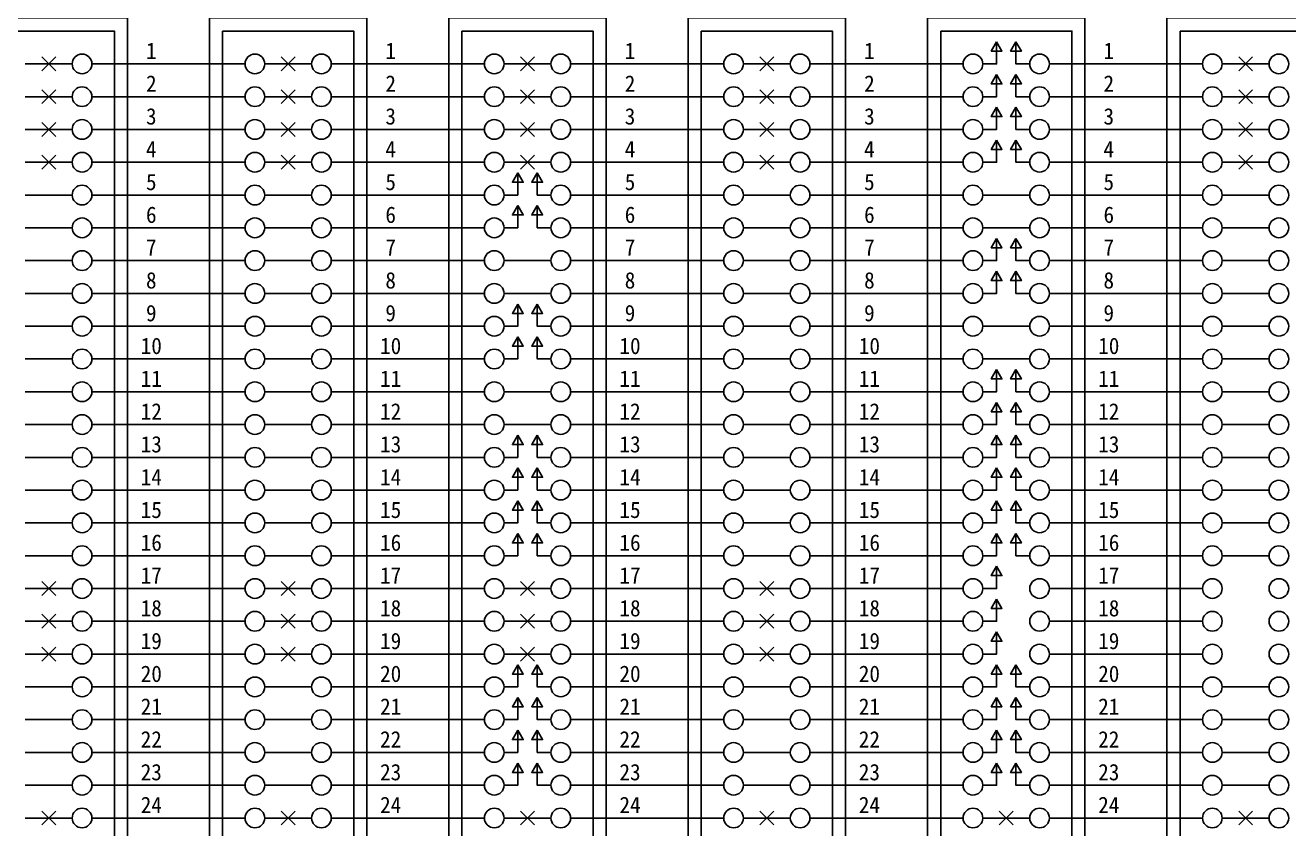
# Model space of a CAD drawing. Extents: x 11696 to 12866, y -1080 to -251.
# Drawn here: x 12125.9 to 12357.1, y -552.8 to -405.8 of the extents above; entities that cross this region are included whole.
import ezdxf
from ezdxf.enums import TextEntityAlignment as Align

# ---------------------------------------------------------------- set-up
doc = ezdxf.new("R2010")
doc.units = 0
doc.header["$LTSCALE"] = 10
doc.header["$MEASUREMENT"] = 0
for name, color, linetype in [('TN-CABL', 4, 'Continuous'), ('TN-TABL', 3, 'Continuous'), ('TN-TEXT', 3, 'Continuous')]:
    doc.layers.add(name, color=color, linetype=linetype)
doc.styles.get("Standard").update_dxf_attribs({"font": 'GulimChe.ttf'})

msp = doc.modelspace()

# ---------------------------------------------------------------- linework, layer by layer
at = {"layer": 'TN-CABL', "ltscale": 1.5}
for points in [[(12301.08, -412.85), (12303.6, -412.85), (12303.6, -408.79)], [(12309.67, -412.85), (12307.15, -412.85), (12307.15, -408.79)], [(12128.91, -411.57), (12131.45, -414.12)], [(12131.45, -411.57), (12128.91, -414.12)], [(12172.71, -411.57), (12175.25, -414.12)], [(12175.25, -411.57), (12172.71, -414.12)], [(12216.51, -411.57), (12219.05, -414.12)], [(12219.05, -411.57), (12216.51, -414.12)], [(12260.31, -411.57), (12262.85, -414.12)], [(12262.85, -411.57), (12260.31, -414.12)], [(12347.91, -411.57), (12350.45, -414.12)], [(12350.45, -411.57), (12347.91, -414.12)], [(12301.08, -418.85), (12303.6, -418.85), (12303.6, -414.79)], [(12309.67, -418.85), (12307.15, -418.85), (12307.15, -414.79)], [(12128.91, -417.57), (12131.45, -420.12)], [(12131.45, -417.57), (12128.91, -420.12)], [(12172.71, -417.57), (12175.25, -420.12)], [(12175.25, -417.57), (12172.71, -420.12)], [(12216.51, -417.57), (12219.05, -420.12)], [(12219.05, -417.57), (12216.51, -420.12)], [(12260.31, -417.57), (12262.85, -420.12)], [(12262.85, -417.57), (12260.31, -420.12)], [(12347.91, -417.57), (12350.45, -420.12)], [(12350.45, -417.57), (12347.91, -420.12)], [(12301.08, -424.85), (12303.6, -424.85), (12303.6, -420.79)], [(12309.67, -424.85), (12307.15, -424.85), (12307.15, -420.79)], [(12128.91, -423.57), (12131.45, -426.12)], [(12131.45, -423.57), (12128.91, -426.12)], [(12172.71, -423.57), (12175.25, -426.12)], [(12175.25, -423.57), (12172.71, -426.12)], [(12216.51, -423.57), (12219.05, -426.12)], [(12219.05, -423.57), (12216.51, -426.12)], [(12260.31, -423.57), (12262.85, -426.12)], [(12262.85, -423.57), (12260.31, -426.12)], [(12347.91, -423.57), (12350.45, -426.12)], [(12350.45, -423.57), (12347.91, -426.12)], [(12301.08, -430.85), (12303.6, -430.85), (12303.6, -426.79)], [(12309.67, -430.85), (12307.15, -430.85), (12307.15, -426.79)], [(12128.91, -429.57), (12131.45, -432.12)], [(12131.45, -429.57), (12128.91, -432.12)], [(12172.71, -429.57), (12175.25, -432.12)], [(12175.25, -429.57), (12172.71, -432.12)], [(12216.51, -429.57), (12219.05, -432.12)], [(12219.05, -429.57), (12216.51, -432.12)], [(12260.31, -429.57), (12262.85, -432.12)], [(12262.85, -429.57), (12260.31, -432.12)], [(12347.91, -429.57), (12350.45, -432.12)], [(12350.45, -429.57), (12347.91, -432.12)], [(12213.48, -436.85), (12216, -436.85), (12216, -432.79)], [(12222.07, -436.85), (12219.55, -436.85), (12219.55, -432.79)], [(12213.48, -442.85), (12216, -442.85), (12216, -438.79)], [(12222.07, -442.85), (12219.55, -442.85), (12219.55, -438.79)], [(12301.08, -448.85), (12303.6, -448.85), (12303.6, -444.79)], [(12309.67, -448.85), (12307.15, -448.85), (12307.15, -444.79)], [(12301.08, -454.85), (12303.6, -454.85), (12303.6, -450.79)], [(12309.67, -454.85), (12307.15, -454.85), (12307.15, -450.79)], [(12213.48, -460.85), (12216, -460.85), (12216, -456.79)], [(12222.07, -460.85), (12219.55, -460.85), (12219.55, -456.79)], [(12213.48, -466.85), (12216, -466.85), (12216, -462.79)], [(12222.07, -466.85), (12219.55, -466.85), (12219.55, -462.79)], [(12301.08, -472.85), (12303.6, -472.85), (12303.6, -468.79)], [(12309.67, -472.85), (12307.15, -472.85), (12307.15, -468.79)], [(12301.08, -478.85), (12303.6, -478.85), (12303.6, -474.79)], [(12309.67, -478.85), (12307.15, -478.85), (12307.15, -474.79)], [(12213.48, -484.85), (12216, -484.85), (12216, -480.79)], [(12222.07, -484.85), (12219.55, -484.85), (12219.55, -480.79)], [(12301.08, -484.85), (12303.6, -484.85), (12303.6, -480.79)], [(12309.67, -484.85), (12307.15, -484.85), (12307.15, -480.79)], [(12213.48, -490.85), (12216, -490.85), (12216, -486.79)], [(12222.07, -490.85), (12219.55, -490.85), (12219.55, -486.79)], [(12301.08, -490.85), (12303.6, -490.85), (12303.6, -486.79)], [(12309.67, -490.85), (12307.15, -490.85), (12307.15, -486.79)], [(12213.48, -496.85), (12216, -496.85), (12216, -492.79)], [(12222.07, -496.85), (12219.55, -496.85), (12219.55, -492.79)], [(12301.08, -496.85), (12303.6, -496.85), (12303.6, -492.79)], [(12309.67, -496.85), (12307.15, -496.85), (12307.15, -492.79)], [(12213.48, -502.85), (12216, -502.85), (12216, -498.79)], [(12222.07, -502.85), (12219.55, -502.85), (12219.55, -498.79)], [(12301.08, -502.85), (12303.6, -502.85), (12303.6, -498.79)], [(12309.67, -502.85), (12307.15, -502.85), (12307.15, -498.79)], [(12301.08, -508.85), (12303.6, -508.85), (12303.6, -504.79)], [(12128.91, -507.57), (12131.45, -510.12)], [(12131.45, -507.57), (12128.91, -510.12)], [(12172.71, -507.57), (12175.25, -510.12)], [(12175.25, -507.57), (12172.71, -510.12)], [(12216.51, -507.57), (12219.05, -510.12)], [(12219.05, -507.57), (12216.51, -510.12)], [(12260.31, -507.57), (12262.85, -510.12)], [(12262.85, -507.57), (12260.31, -510.12)], [(12301.08, -514.85), (12303.6, -514.85), (12303.6, -510.79)], [(12128.91, -513.57), (12131.45, -516.12)], [(12131.45, -513.57), (12128.91, -516.12)], [(12172.71, -513.57), (12175.25, -516.12)], [(12175.25, -513.57), (12172.71, -516.12)], [(12216.51, -513.57), (12219.05, -516.12)], [(12219.05, -513.57), (12216.51, -516.12)], [(12260.31, -513.57), (12262.85, -516.12)], [(12262.85, -513.57), (12260.31, -516.12)], [(12301.08, -520.85), (12303.6, -520.85), (12303.6, -516.79)], [(12128.91, -519.57), (12131.45, -522.12)], [(12131.45, -519.57), (12128.91, -522.12)], [(12172.71, -519.57), (12175.25, -522.12)], [(12175.25, -519.57), (12172.71, -522.12)], [(12216.51, -519.57), (12219.05, -522.12)], [(12219.05, -519.57), (12216.51, -522.12)], [(12260.31, -519.57), (12262.85, -522.12)], [(12262.85, -519.57), (12260.31, -522.12)], [(12213.48, -526.85), (12216, -526.85), (12216, -522.79)], [(12222.07, -526.85), (12219.55, -526.85), (12219.55, -522.79)], [(12301.08, -526.85), (12303.6, -526.85), (12303.6, -522.79)], [(12309.67, -526.85), (12307.15, -526.85), (12307.15, -522.79)], [(12213.48, -532.85), (12216, -532.85), (12216, -528.79)], [(12222.07, -532.85), (12219.55, -532.85), (12219.55, -528.79)], [(12301.08, -532.85), (12303.6, -532.85), (12303.6, -528.79)], [(12309.67, -532.85), (12307.15, -532.85), (12307.15, -528.79)], [(12213.48, -538.85), (12216, -538.85), (12216, -534.79)], [(12222.07, -538.85), (12219.55, -538.85), (12219.55, -534.79)], [(12301.08, -538.85), (12303.6, -538.85), (12303.6, -534.79)], [(12309.67, -538.85), (12307.15, -538.85), (12307.15, -534.79)], [(12213.48, -544.85), (12216, -544.85), (12216, -540.79)], [(12222.07, -544.85), (12219.55, -544.85), (12219.55, -540.79)], [(12301.08, -544.85), (12303.6, -544.85), (12303.6, -540.79)], [(12309.67, -544.85), (12307.15, -544.85), (12307.15, -540.79)], [(12128.91, -549.57), (12131.45, -552.12)], [(12131.45, -549.57), (12128.91, -552.12)], [(12172.71, -549.57), (12175.25, -552.12)], [(12175.25, -549.57), (12172.71, -552.12)], [(12216.51, -549.57), (12219.05, -552.12)], [(12219.05, -549.57), (12216.51, -552.12)], [(12260.31, -549.57), (12262.85, -552.12)], [(12262.85, -549.57), (12260.31, -552.12)], [(12304.11, -549.57), (12306.65, -552.12)], [(12306.65, -549.57), (12304.11, -552.12)], [(12347.91, -549.57), (12350.45, -552.12)], [(12350.45, -549.57), (12347.91, -552.12)]]:
    msp.add_lwpolyline(points, dxfattribs=at)
for points in [[(12303.6, -408.79), (12302.62, -410.5), (12304.59, -410.5)], [(12307.15, -408.79), (12308.14, -410.5), (12306.17, -410.5)], [(12303.6, -414.79), (12302.62, -416.5), (12304.59, -416.5)], [(12307.15, -414.79), (12308.14, -416.5), (12306.17, -416.5)], [(12303.6, -420.79), (12302.62, -422.5), (12304.59, -422.5)], [(12307.15, -420.79), (12308.14, -422.5), (12306.17, -422.5)], [(12303.6, -426.79), (12302.62, -428.5), (12304.59, -428.5)], [(12307.15, -426.79), (12308.14, -428.5), (12306.17, -428.5)], [(12216, -432.79), (12215.02, -434.5), (12216.99, -434.5)], [(12219.55, -432.79), (12220.54, -434.5), (12218.57, -434.5)], [(12216, -438.79), (12215.02, -440.5), (12216.99, -440.5)], [(12219.55, -438.79), (12220.54, -440.5), (12218.57, -440.5)], [(12303.6, -444.79), (12302.62, -446.5), (12304.59, -446.5)], [(12307.15, -444.79), (12308.14, -446.5), (12306.17, -446.5)], [(12303.6, -450.79), (12302.62, -452.5), (12304.59, -452.5)], [(12307.15, -450.79), (12308.14, -452.5), (12306.17, -452.5)], [(12216, -456.79), (12215.02, -458.5), (12216.99, -458.5)], [(12219.55, -456.79), (12220.54, -458.5), (12218.57, -458.5)], [(12216, -462.79), (12215.02, -464.5), (12216.99, -464.5)], [(12219.55, -462.79), (12220.54, -464.5), (12218.57, -464.5)], [(12303.6, -468.79), (12302.62, -470.5), (12304.59, -470.5)], [(12307.15, -468.79), (12308.14, -470.5), (12306.17, -470.5)], [(12303.6, -474.79), (12302.62, -476.5), (12304.59, -476.5)], [(12307.15, -474.79), (12308.14, -476.5), (12306.17, -476.5)], [(12216, -480.79), (12215.02, -482.5), (12216.99, -482.5)], [(12219.55, -480.79), (12220.54, -482.5), (12218.57, -482.5)], [(12303.6, -480.79), (12302.62, -482.5), (12304.59, -482.5)], [(12307.15, -480.79), (12308.14, -482.5), (12306.17, -482.5)], [(12216, -486.79), (12215.02, -488.5), (12216.99, -488.5)], [(12219.55, -486.79), (12220.54, -488.5), (12218.57, -488.5)], [(12303.6, -486.79), (12302.62, -488.5), (12304.59, -488.5)], [(12307.15, -486.79), (12308.14, -488.5), (12306.17, -488.5)], [(12216, -492.79), (12215.02, -494.5), (12216.99, -494.5)], [(12219.55, -492.79), (12220.54, -494.5), (12218.57, -494.5)], [(12303.6, -492.79), (12302.62, -494.5), (12304.59, -494.5)], [(12307.15, -492.79), (12308.14, -494.5), (12306.17, -494.5)], [(12216, -498.79), (12215.02, -500.5), (12216.99, -500.5)], [(12219.55, -498.79), (12220.54, -500.5), (12218.57, -500.5)], [(12303.6, -498.79), (12302.62, -500.5), (12304.59, -500.5)], [(12307.15, -498.79), (12308.14, -500.5), (12306.17, -500.5)], [(12303.6, -504.79), (12302.62, -506.5), (12304.59, -506.5)], [(12303.6, -510.79), (12302.62, -512.5), (12304.59, -512.5)], [(12303.6, -516.79), (12302.62, -518.5), (12304.59, -518.5)], [(12216, -522.79), (12215.02, -524.5), (12216.99, -524.5)], [(12219.55, -522.79), (12220.54, -524.5), (12218.57, -524.5)], [(12303.6, -522.79), (12302.62, -524.5), (12304.59, -524.5)], [(12307.15, -522.79), (12308.14, -524.5), (12306.17, -524.5)], [(12216, -528.79), (12215.02, -530.5), (12216.99, -530.5)], [(12219.55, -528.79), (12220.54, -530.5), (12218.57, -530.5)], [(12303.6, -528.79), (12302.62, -530.5), (12304.59, -530.5)], [(12307.15, -528.79), (12308.14, -530.5), (12306.17, -530.5)], [(12216, -534.79), (12215.02, -536.5), (12216.99, -536.5)], [(12219.55, -534.79), (12220.54, -536.5), (12218.57, -536.5)], [(12303.6, -534.79), (12302.62, -536.5), (12304.59, -536.5)], [(12307.15, -534.79), (12308.14, -536.5), (12306.17, -536.5)], [(12216, -540.79), (12215.02, -542.5), (12216.99, -542.5)], [(12219.55, -540.79), (12220.54, -542.5), (12218.57, -542.5)], [(12303.6, -540.79), (12302.62, -542.5), (12304.59, -542.5)], [(12307.15, -540.79), (12308.14, -542.5), (12306.17, -542.5)]]:
    msp.add_lwpolyline(points, close=True, dxfattribs=at)
at = {"layer": 'TN-CABL', "flags": 128}
for points in [[(12134.47, -412.85), (12125.88, -412.85)], [(12138.07, -412.85), (12166.09, -412.85)], [(12178.27, -412.85), (12169.68, -412.85)], [(12181.87, -412.85), (12209.89, -412.85)], [(12222.07, -412.85), (12213.48, -412.85)], [(12225.67, -412.85), (12253.69, -412.85)], [(12265.87, -412.85), (12257.28, -412.85)], [(12269.47, -412.85), (12297.49, -412.85)], [(12313.27, -412.85), (12341.29, -412.85)], [(12353.47, -412.85), (12344.88, -412.85)], [(12134.47, -418.85), (12125.88, -418.85)], [(12138.07, -418.85), (12166.09, -418.85)], [(12178.27, -418.85), (12169.68, -418.85)], [(12181.87, -418.85), (12209.89, -418.85)], [(12222.07, -418.85), (12213.48, -418.85)], [(12225.67, -418.85), (12253.69, -418.85)], [(12265.87, -418.85), (12257.28, -418.85)], [(12269.47, -418.85), (12297.49, -418.85)], [(12313.27, -418.85), (12341.29, -418.85)], [(12353.47, -418.85), (12344.88, -418.85)], [(12134.47, -424.85), (12125.88, -424.85)], [(12166.09, -424.85), (12138.07, -424.85)], [(12178.27, -424.85), (12169.68, -424.85)], [(12209.89, -424.85), (12181.87, -424.85)], [(12222.07, -424.85), (12213.48, -424.85)], [(12253.69, -424.85), (12225.67, -424.85)], [(12265.87, -424.85), (12257.28, -424.85)], [(12297.49, -424.85), (12269.47, -424.85)], [(12341.29, -424.85), (12313.27, -424.85)], [(12353.47, -424.85), (12344.88, -424.85)], [(12134.47, -430.85), (12125.88, -430.85)], [(12166.09, -430.85), (12138.07, -430.85)], [(12178.27, -430.85), (12169.68, -430.85)], [(12209.89, -430.85), (12181.87, -430.85)], [(12222.07, -430.85), (12213.48, -430.85)], [(12253.69, -430.85), (12225.67, -430.85)], [(12265.87, -430.85), (12257.28, -430.85)], [(12297.49, -430.85), (12269.47, -430.85)], [(12341.29, -430.85), (12313.27, -430.85)], [(12353.47, -430.85), (12344.88, -430.85)], [(12134.47, -436.85), (12125.88, -436.85)], [(12166.09, -436.85), (12138.07, -436.85)], [(12178.27, -436.85), (12169.68, -436.85)], [(12209.89, -436.85), (12181.87, -436.85)], [(12253.69, -436.85), (12225.67, -436.85)], [(12265.87, -436.85), (12257.28, -436.85)], [(12297.49, -436.85), (12269.47, -436.85)], [(12309.67, -436.85), (12301.08, -436.85)], [(12341.29, -436.85), (12313.27, -436.85)], [(12353.47, -436.85), (12344.88, -436.85)], [(12134.47, -442.85), (12125.88, -442.85)], [(12166.09, -442.85), (12138.07, -442.85)], [(12178.27, -442.85), (12169.68, -442.85)], [(12209.89, -442.85), (12181.87, -442.85)], [(12253.69, -442.85), (12225.67, -442.85)], [(12265.87, -442.85), (12257.28, -442.85)], [(12297.49, -442.85), (12269.47, -442.85)], [(12309.67, -442.85), (12301.08, -442.85)], [(12341.29, -442.85), (12313.27, -442.85)], [(12353.47, -442.85), (12344.88, -442.85)], [(12134.47, -448.85), (12125.88, -448.85)], [(12166.09, -448.85), (12138.07, -448.85)], [(12178.27, -448.85), (12169.68, -448.85)], [(12209.89, -448.85), (12181.87, -448.85)], [(12222.07, -448.85), (12213.48, -448.85)], [(12253.69, -448.85), (12225.67, -448.85)], [(12265.87, -448.85), (12257.28, -448.85)], [(12297.49, -448.85), (12269.47, -448.85)], [(12341.29, -448.85), (12313.27, -448.85)], [(12353.47, -448.85), (12344.88, -448.85)], [(12134.47, -454.85), (12125.88, -454.85)], [(12166.09, -454.85), (12138.07, -454.85)], [(12178.27, -454.85), (12169.68, -454.85)], [(12178.27, -454.85), (12169.68, -454.85)], [(12209.89, -454.85), (12181.87, -454.85)], [(12222.07, -454.85), (12213.48, -454.85)], [(12253.69, -454.85), (12225.67, -454.85)], [(12265.87, -454.85), (12257.28, -454.85)], [(12297.49, -454.85), (12269.47, -454.85)], [(12341.29, -454.85), (12313.27, -454.85)], [(12353.47, -454.85), (12344.88, -454.85)], [(12134.47, -460.85), (12125.88, -460.85)], [(12166.09, -460.85), (12138.07, -460.85)], [(12178.27, -460.85), (12169.68, -460.85)], [(12209.89, -460.85), (12181.87, -460.85)], [(12253.69, -460.85), (12225.67, -460.85)], [(12265.87, -460.85), (12257.28, -460.85)], [(12297.49, -460.85), (12269.47, -460.85)], [(12309.67, -460.85), (12301.08, -460.85)], [(12341.29, -460.85), (12313.27, -460.85)], [(12353.47, -460.85), (12344.88, -460.85)], [(12134.47, -466.85), (12125.88, -466.85)], [(12166.09, -466.85), (12138.07, -466.85)], [(12178.27, -466.85), (12169.68, -466.85)], [(12209.89, -466.85), (12181.87, -466.85)], [(12253.69, -466.85), (12225.67, -466.85)], [(12265.87, -466.85), (12257.28, -466.85)], [(12297.49, -466.85), (12269.47, -466.85)], [(12309.67, -466.85), (12301.08, -466.85)], [(12341.29, -466.85), (12313.27, -466.85)], [(12353.47, -466.85), (12344.88, -466.85)], [(12134.47, -472.85), (12125.88, -472.85)], [(12166.09, -472.85), (12138.07, -472.85)], [(12178.27, -472.85), (12169.68, -472.85)], [(12178.27, -472.85), (12169.68, -472.85)], [(12209.89, -472.85), (12181.87, -472.85)], [(12222.07, -472.85), (12213.48, -472.85)], [(12253.69, -472.85), (12225.67, -472.85)], [(12265.87, -472.85), (12257.28, -472.85)], [(12297.49, -472.85), (12269.47, -472.85)], [(12341.29, -472.85), (12313.27, -472.85)], [(12353.47, -472.85), (12344.88, -472.85)], [(12134.47, -478.85), (12125.88, -478.85)], [(12166.09, -478.85), (12138.07, -478.85)], [(12178.27, -478.85), (12169.68, -478.85)], [(12209.89, -478.85), (12181.87, -478.85)], [(12222.07, -478.85), (12213.48, -478.85)], [(12253.69, -478.85), (12225.67, -478.85)], [(12265.87, -478.85), (12257.28, -478.85)], [(12297.49, -478.85), (12269.47, -478.85)], [(12341.29, -478.85), (12313.27, -478.85)], [(12353.47, -478.85), (12344.88, -478.85)], [(12134.47, -484.85), (12125.88, -484.85)], [(12166.09, -484.85), (12138.07, -484.85)], [(12178.27, -484.85), (12169.68, -484.85)], [(12209.89, -484.85), (12181.87, -484.85)], [(12253.69, -484.85), (12225.67, -484.85)], [(12265.87, -484.85), (12257.28, -484.85)], [(12297.49, -484.85), (12269.47, -484.85)], [(12341.29, -484.85), (12313.27, -484.85)], [(12353.47, -484.85), (12344.88, -484.85)], [(12134.47, -490.85), (12125.88, -490.85)], [(12166.09, -490.85), (12138.07, -490.85)], [(12178.27, -490.85), (12169.68, -490.85)], [(12209.89, -490.85), (12181.87, -490.85)], [(12253.69, -490.85), (12225.67, -490.85)], [(12265.87, -490.85), (12257.28, -490.85)], [(12297.49, -490.85), (12269.47, -490.85)], [(12341.29, -490.85), (12313.27, -490.85)], [(12353.47, -490.85), (12344.88, -490.85)], [(12134.47, -496.85), (12125.88, -496.85)], [(12166.09, -496.85), (12138.07, -496.85)], [(12178.27, -496.85), (12169.68, -496.85)], [(12209.89, -496.85), (12181.87, -496.85)], [(12253.69, -496.85), (12225.67, -496.85)], [(12265.87, -496.85), (12257.28, -496.85)], [(12297.49, -496.85), (12269.47, -496.85)], [(12341.29, -496.85), (12313.27, -496.85)], [(12353.47, -496.85), (12344.88, -496.85)], [(12134.47, -502.85), (12125.88, -502.85)], [(12166.09, -502.85), (12138.07, -502.85)], [(12178.27, -502.85), (12169.68, -502.85)], [(12209.89, -502.85), (12181.87, -502.85)], [(12253.69, -502.85), (12225.67, -502.85)], [(12265.87, -502.85), (12257.28, -502.85)], [(12297.49, -502.85), (12269.47, -502.85)], [(12341.29, -502.85), (12313.27, -502.85)], [(12353.47, -502.85), (12344.88, -502.85)], [(12134.47, -508.85), (12125.88, -508.85)], [(12166.09, -508.85), (12138.07, -508.85)], [(12178.27, -508.85), (12169.68, -508.85)], [(12209.89, -508.85), (12181.87, -508.85)], [(12222.07, -508.85), (12213.48, -508.85)], [(12253.69, -508.85), (12225.67, -508.85)], [(12265.87, -508.85), (12257.28, -508.85)], [(12297.49, -508.85), (12269.47, -508.85)], [(12341.29, -508.85), (12313.27, -508.85)], [(12134.47, -514.85), (12125.88, -514.85)], [(12166.09, -514.85), (12138.07, -514.85)], [(12178.27, -514.85), (12169.68, -514.85)], [(12209.89, -514.85), (12181.87, -514.85)], [(12222.07, -514.85), (12213.48, -514.85)], [(12253.69, -514.85), (12225.67, -514.85)], [(12265.87, -514.85), (12257.28, -514.85)], [(12297.49, -514.85), (12269.47, -514.85)], [(12341.29, -514.85), (12313.27, -514.85)], [(12134.47, -520.85), (12125.88, -520.85)], [(12166.09, -520.85), (12138.07, -520.85)], [(12178.27, -520.85), (12169.68, -520.85)], [(12209.89, -520.85), (12181.87, -520.85)], [(12222.07, -520.85), (12213.48, -520.85)], [(12253.69, -520.85), (12225.67, -520.85)], [(12265.87, -520.85), (12257.28, -520.85)], [(12297.49, -520.85), (12269.47, -520.85)], [(12341.29, -520.85), (12313.27, -520.85)], [(12134.47, -526.85), (12125.88, -526.85)], [(12166.09, -526.85), (12138.07, -526.85)], [(12178.27, -526.85), (12169.68, -526.85)], [(12209.89, -526.85), (12181.87, -526.85)], [(12253.69, -526.85), (12225.67, -526.85)], [(12265.87, -526.85), (12257.28, -526.85)], [(12297.49, -526.85), (12269.47, -526.85)], [(12341.29, -526.85), (12313.27, -526.85)], [(12353.47, -526.85), (12344.88, -526.85)], [(12134.47, -532.85), (12125.88, -532.85)], [(12166.09, -532.85), (12138.07, -532.85)], [(12178.27, -532.85), (12169.68, -532.85)], [(12209.89, -532.85), (12181.87, -532.85)], [(12253.69, -532.85), (12225.67, -532.85)], [(12265.87, -532.85), (12257.28, -532.85)], [(12297.49, -532.85), (12269.47, -532.85)], [(12341.29, -532.85), (12313.27, -532.85)], [(12353.47, -532.85), (12344.88, -532.85)], [(12134.47, -538.85), (12125.88, -538.85)], [(12166.09, -538.85), (12138.07, -538.85)], [(12178.27, -538.85), (12169.68, -538.85)], [(12209.89, -538.85), (12181.87, -538.85)], [(12253.69, -538.85), (12225.67, -538.85)], [(12265.87, -538.85), (12257.28, -538.85)], [(12297.49, -538.85), (12269.47, -538.85)], [(12341.29, -538.85), (12313.27, -538.85)], [(12353.47, -538.85), (12344.88, -538.85)], [(12134.47, -544.85), (12125.88, -544.85)], [(12166.09, -544.85), (12138.07, -544.85)], [(12178.27, -544.85), (12169.68, -544.85)], [(12209.89, -544.85), (12181.87, -544.85)], [(12253.69, -544.85), (12225.67, -544.85)], [(12265.87, -544.85), (12257.28, -544.85)], [(12297.49, -544.85), (12269.47, -544.85)], [(12341.29, -544.85), (12313.27, -544.85)], [(12353.47, -544.85), (12344.88, -544.85)], [(12134.47, -550.85), (12125.88, -550.85)], [(12166.09, -550.85), (12138.07, -550.85)], [(12178.27, -550.85), (12169.68, -550.85)], [(12209.89, -550.85), (12181.87, -550.85)], [(12222.07, -550.85), (12213.48, -550.85)], [(12253.69, -550.85), (12225.67, -550.85)], [(12265.87, -550.85), (12257.28, -550.85)], [(12297.49, -550.85), (12269.47, -550.85)], [(12309.67, -550.85), (12301.08, -550.85)], [(12341.29, -550.85), (12313.27, -550.85)], [(12353.47, -550.85), (12344.88, -550.85)]]:
    msp.add_lwpolyline(points, dxfattribs=at)
at = {"layer": 'TN-TABL'}
for points in [[(12115.78, -404.45), (12144.58, -404.45), (12144.58, -703.25), (12115.78, -703.25)], [(12159.58, -404.45), (12188.38, -404.45), (12188.38, -703.25), (12159.58, -703.25)], [(12203.38, -404.45), (12232.18, -404.45), (12232.18, -703.25), (12203.38, -703.25)], [(12247.18, -404.45), (12275.98, -404.45), (12275.98, -703.25), (12247.18, -703.25)], [(12290.98, -404.45), (12319.78, -404.45), (12319.78, -703.25), (12290.98, -703.25)], [(12334.78, -404.45), (12363.58, -404.45), (12363.58, -703.25), (12334.78, -703.25)], [(12118.18, -406.85), (12142.18, -406.85), (12142.18, -700.85), (12118.18, -700.85)], [(12161.98, -406.85), (12185.98, -406.85), (12185.98, -700.85), (12161.98, -700.85)], [(12205.78, -406.85), (12229.78, -406.85), (12229.78, -700.85), (12205.78, -700.85)], [(12249.58, -406.85), (12273.58, -406.85), (12273.58, -700.85), (12249.58, -700.85)], [(12293.38, -406.85), (12317.38, -406.85), (12317.38, -700.85), (12293.38, -700.85)], [(12337.18, -406.85), (12361.18, -406.85), (12361.18, -700.85), (12337.18, -700.85)]]:
    msp.add_lwpolyline(points, close=True, dxfattribs=at)
at = {"layer": 'TN-TABL', "ltscale": 0.6}
for centre in [(12136.27, -412.85), (12167.89, -412.85), (12180.07, -412.85), (12211.69, -412.85), (12223.87, -412.85), (12255.49, -412.85), (12267.67, -412.85), (12299.29, -412.85), (12311.47, -412.85), (12343.09, -412.85), (12355.27, -412.85), (12136.27, -418.85), (12167.89, -418.85), (12180.07, -418.85), (12211.69, -418.85), (12223.87, -418.85), (12255.49, -418.85), (12267.67, -418.85), (12299.29, -418.85), (12311.47, -418.85), (12343.09, -418.85), (12355.27, -418.85), (12136.27, -424.85), (12167.89, -424.85), (12180.07, -424.85), (12211.69, -424.85), (12223.87, -424.85), (12255.49, -424.85), (12267.67, -424.85), (12299.29, -424.85), (12311.47, -424.85), (12343.09, -424.85), (12355.27, -424.85), (12136.27, -430.85), (12167.89, -430.85), (12180.07, -430.85), (12211.69, -430.85), (12223.87, -430.85), (12255.49, -430.85), (12267.67, -430.85), (12299.29, -430.85), (12311.47, -430.85), (12343.09, -430.85), (12355.27, -430.85), (12136.27, -436.85), (12167.89, -436.85), (12180.07, -436.85), (12211.69, -436.85), (12223.87, -436.85), (12255.49, -436.85), (12267.67, -436.85), (12299.29, -436.85), (12311.47, -436.85), (12343.09, -436.85), (12355.27, -436.85), (12136.27, -442.85), (12167.89, -442.85), (12180.07, -442.85), (12211.69, -442.85), (12223.87, -442.85), (12255.49, -442.85), (12267.67, -442.85), (12299.29, -442.85), (12311.47, -442.85), (12343.09, -442.85), (12355.27, -442.85), (12136.27, -448.85), (12167.89, -448.85), (12180.07, -448.85), (12211.69, -448.85), (12223.87, -448.85), (12255.49, -448.85), (12267.67, -448.85), (12299.29, -448.85), (12311.47, -448.85), (12343.09, -448.85), (12355.27, -448.85), (12136.27, -454.85), (12167.89, -454.85), (12180.07, -454.85), (12211.69, -454.85), (12223.87, -454.85), (12255.49, -454.85), (12267.67, -454.85), (12299.29, -454.85), (12311.47, -454.85), (12343.09, -454.85), (12355.27, -454.85), (12136.27, -460.85), (12167.89, -460.85), (12180.07, -460.85), (12211.69, -460.85), (12223.87, -460.85), (12255.49, -460.85), (12267.67, -460.85), (12299.29, -460.85), (12311.47, -460.85), (12343.09, -460.85), (12355.27, -460.85), (12136.27, -466.85), (12167.89, -466.85), (12180.07, -466.85), (12211.69, -466.85), (12223.87, -466.85), (12255.49, -466.85), (12267.67, -466.85), (12299.29, -466.85), (12311.47, -466.85), (12343.09, -466.85), (12355.27, -466.85), (12136.27, -472.85), (12167.89, -472.85), (12180.07, -472.85), (12211.69, -472.85), (12223.87, -472.85), (12255.49, -472.85), (12267.67, -472.85), (12299.29, -472.85), (12311.47, -472.85), (12343.09, -472.85), (12355.27, -472.85), (12136.27, -478.85), (12167.89, -478.85), (12180.07, -478.85), (12211.69, -478.85), (12223.87, -478.85), (12255.49, -478.85), (12267.67, -478.85), (12299.29, -478.85), (12311.47, -478.85), (12343.09, -478.85), (12355.27, -478.85), (12136.27, -484.85), (12167.89, -484.85), (12180.07, -484.85), (12211.69, -484.85), (12223.87, -484.85), (12255.49, -484.85), (12267.67, -484.85), (12299.29, -484.85), (12311.47, -484.85), (12343.09, -484.85), (12355.27, -484.85), (12136.27, -490.85), (12167.89, -490.85), (12180.07, -490.85), (12211.69, -490.85), (12223.87, -490.85), (12255.49, -490.85), (12267.67, -490.85), (12299.29, -490.85), (12311.47, -490.85), (12343.09, -490.85), (12355.27, -490.85), (12136.27, -496.85), (12167.89, -496.85), (12180.07, -496.85), (12211.69, -496.85), (12223.87, -496.85), (12255.49, -496.85), (12267.67, -496.85), (12299.29, -496.85), (12311.47, -496.85), (12343.09, -496.85), (12355.27, -496.85), (12136.27, -502.85), (12167.89, -502.85), (12180.07, -502.85), (12211.69, -502.85), (12223.87, -502.85), (12255.49, -502.85), (12267.67, -502.85), (12299.29, -502.85), (12311.47, -502.85), (12343.09, -502.85), (12355.27, -502.85), (12136.27, -508.85), (12167.89, -508.85), (12180.07, -508.85), (12211.69, -508.85), (12223.87, -508.85), (12255.49, -508.85), (12267.67, -508.85), (12299.29, -508.85), (12311.47, -508.85), (12343.09, -508.85), (12355.27, -508.85), (12136.27, -514.85), (12167.89, -514.85), (12180.07, -514.85), (12211.69, -514.85), (12223.87, -514.85), (12255.49, -514.85), (12267.67, -514.85), (12299.29, -514.85), (12311.47, -514.85), (12343.09, -514.85), (12355.27, -514.85), (12136.27, -520.85), (12167.89, -520.85), (12180.07, -520.85), (12211.69, -520.85), (12223.87, -520.85), (12255.49, -520.85), (12267.67, -520.85), (12299.29, -520.85), (12311.47, -520.85), (12343.09, -520.85), (12355.27, -520.85), (12136.27, -526.85), (12167.89, -526.85), (12180.07, -526.85), (12211.69, -526.85), (12223.87, -526.85), (12255.49, -526.85), (12267.67, -526.85), (12299.29, -526.85), (12311.47, -526.85), (12343.09, -526.85), (12355.27, -526.85), (12136.27, -532.85), (12167.89, -532.85), (12180.07, -532.85), (12211.69, -532.85), (12223.87, -532.85), (12255.49, -532.85), (12267.67, -532.85), (12299.29, -532.85), (12311.47, -532.85), (12343.09, -532.85), (12355.27, -532.85), (12136.27, -538.85), (12167.89, -538.85), (12180.07, -538.85), (12211.69, -538.85), (12223.87, -538.85), (12255.49, -538.85), (12267.67, -538.85), (12299.29, -538.85), (12311.47, -538.85), (12343.09, -538.85), (12355.27, -538.85), (12136.27, -544.85), (12167.89, -544.85), (12180.07, -544.85), (12211.69, -544.85), (12223.87, -544.85), (12255.49, -544.85), (12267.67, -544.85), (12299.29, -544.85), (12311.47, -544.85), (12343.09, -544.85), (12355.27, -544.85), (12136.27, -550.85), (12167.89, -550.85), (12180.07, -550.85), (12211.69, -550.85), (12223.87, -550.85), (12255.49, -550.85), (12267.67, -550.85), (12299.29, -550.85), (12311.47, -550.85), (12343.09, -550.85), (12355.27, -550.85)]:
    msp.add_circle(centre, 1.8, dxfattribs=at)

# ---------------------------------------------------------------- texts
at = {"layer": 'TN-TEXT'}
for s, p in [('1', (12148.94, -410.45)), ('1', (12192.74, -410.45)), ('1', (12236.54, -410.45)), ('1', (12280.34, -410.45)), ('1', (12324.14, -410.45)), ('2', (12148.94, -416.45)), ('2', (12192.74, -416.45)), ('2', (12236.54, -416.45)), ('2', (12280.34, -416.45)), ('2', (12324.14, -416.45)), ('3', (12148.94, -422.45)), ('3', (12192.74, -422.45)), ('3', (12236.54, -422.45)), ('3', (12280.34, -422.45)), ('3', (12324.14, -422.45)), ('4', (12148.94, -428.45)), ('4', (12192.74, -428.45)), ('4', (12236.54, -428.45)), ('4', (12280.34, -428.45)), ('4', (12324.14, -428.45)), ('5', (12148.94, -434.45)), ('5', (12192.74, -434.45)), ('5', (12236.54, -434.45)), ('5', (12280.34, -434.45)), ('5', (12324.14, -434.45)), ('6', (12148.94, -440.45)), ('6', (12192.74, -440.45)), ('6', (12236.54, -440.45)), ('6', (12280.34, -440.45)), ('6', (12324.14, -440.45)), ('7', (12148.94, -446.45)), ('7', (12192.74, -446.45)), ('7', (12236.54, -446.45)), ('7', (12280.34, -446.45)), ('7', (12324.14, -446.45)), ('8', (12148.94, -452.45)), ('8', (12192.74, -452.45)), ('8', (12236.54, -452.45)), ('8', (12280.34, -452.45)), ('8', (12324.14, -452.45)), ('9', (12148.94, -458.45)), ('9', (12192.74, -458.45)), ('9', (12236.54, -458.45)), ('9', (12280.34, -458.45)), ('9', (12324.14, -458.45)), ('10', (12148.94, -464.45)), ('10', (12192.74, -464.45)), ('10', (12236.54, -464.45)), ('10', (12280.34, -464.45)), ('10', (12324.14, -464.45)), ('11', (12148.94, -470.45)), ('11', (12192.74, -470.45)), ('11', (12236.54, -470.45)), ('11', (12280.34, -470.45)), ('11', (12324.14, -470.45)), ('12', (12148.94, -476.45)), ('12', (12192.74, -476.45)), ('12', (12236.54, -476.45)), ('12', (12280.34, -476.45)), ('12', (12324.14, -476.45)), ('13', (12148.94, -482.45)), ('13', (12192.74, -482.45)), ('13', (12236.54, -482.45)), ('13', (12280.34, -482.45)), ('13', (12324.14, -482.45)), ('14', (12148.94, -488.45)), ('14', (12192.74, -488.45)), ('14', (12236.54, -488.45)), ('14', (12280.34, -488.45)), ('14', (12324.14, -488.45)), ('15', (12148.94, -494.45)), ('15', (12192.74, -494.45)), ('15', (12236.54, -494.45)), ('15', (12280.34, -494.45)), ('15', (12324.14, -494.45)), ('16', (12148.94, -500.45)), ('16', (12192.74, -500.45)), ('16', (12236.54, -500.45)), ('16', (12280.34, -500.45)), ('16', (12324.14, -500.45)), ('17', (12148.94, -506.45)), ('17', (12192.74, -506.45)), ('17', (12236.54, -506.45)), ('17', (12280.34, -506.45)), ('17', (12324.14, -506.45)), ('18', (12148.94, -512.45)), ('18', (12192.74, -512.45)), ('18', (12236.54, -512.45)), ('18', (12280.34, -512.45)), ('18', (12324.14, -512.45)), ('19', (12148.94, -518.45)), ('19', (12192.74, -518.45)), ('19', (12236.54, -518.45)), ('19', (12280.34, -518.45)), ('19', (12324.14, -518.45)), ('20', (12148.94, -524.45)), ('20', (12192.74, -524.45)), ('20', (12236.54, -524.45)), ('20', (12280.34, -524.45)), ('20', (12324.14, -524.45)), ('21', (12148.94, -530.45)), ('21', (12192.74, -530.45)), ('21', (12236.54, -530.45)), ('21', (12280.34, -530.45)), ('21', (12324.14, -530.45)), ('22', (12148.94, -536.45)), ('22', (12192.74, -536.45)), ('22', (12236.54, -536.45)), ('22', (12280.34, -536.45)), ('22', (12324.14, -536.45)), ('23', (12148.94, -542.45)), ('23', (12192.74, -542.45)), ('23', (12236.54, -542.45)), ('23', (12280.34, -542.45)), ('23', (12324.14, -542.45)), ('24', (12148.94, -548.45)), ('24', (12192.74, -548.45)), ('24', (12236.54, -548.45)), ('24', (12280.34, -548.45)), ('24', (12324.14, -548.45))]:
    msp.add_text(s, height=3, dxfattribs=at).set_placement(p, align=Align.MIDDLE_CENTER)

doc.saveas('drawing.dxf')
